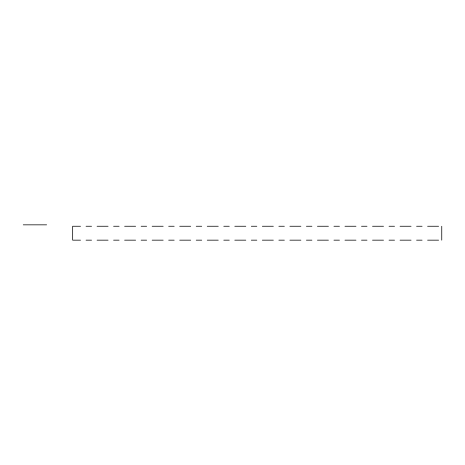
<?xml version="1.0" encoding="UTF-8"?>
<svg xmlns="http://www.w3.org/2000/svg" width="465" height="465" viewBox="0 0 465 465"><rect width="100%" height="100%" fill="white"/><g stroke="black" fill="none" stroke-linecap="round" stroke-linejoin="round"><path stroke-width="0.7" d="M23.25 224.839L46.622 224.839M80.538 226.252L72.662 226.252L72.662 240.161L80.538 240.161M86.048 226.252L91.559 226.252M97.069 226.252L108.083 226.252M113.594 226.252L119.104 226.252M124.608 226.252L135.629 226.252M141.139 226.252L146.644 226.252M152.154 226.252L163.174 226.252M168.679 226.252L174.189 226.252M179.699 226.252L190.714 226.252M196.224 226.252L201.734 226.252M207.239 226.252L218.259 226.252M223.77 226.252L229.274 226.252M234.784 226.252L245.805 226.252M251.309 226.252L256.82 226.252M262.33 226.252L273.344 226.252M278.855 226.252L284.365 226.252M289.875 226.252L300.89 226.252M306.4 226.252L311.91 226.252M317.415 226.252L328.435 226.252M333.94 226.252L339.45 226.252M344.96 226.252L355.975 226.252M361.485 226.252L366.995 226.252M372.506 226.252L383.52 226.252M389.031 226.252L394.541 226.252M400.045 226.252L411.066 226.252M416.576 226.252L422.081 226.252M427.591 226.252L438.611 226.252M86.048 240.161L91.559 240.161M97.069 240.161L108.083 240.161M113.594 240.161L119.104 240.161M124.608 240.161L135.629 240.161M141.139 240.161L146.644 240.161M152.154 240.161L163.174 240.161M168.679 240.161L174.189 240.161M179.699 240.161L190.714 240.161M196.224 240.161L201.734 240.161M207.239 240.161L218.259 240.161M223.77 240.161L229.274 240.161M234.784 240.161L245.805 240.161M251.309 240.161L256.82 240.161M262.33 240.161L273.344 240.161M278.855 240.161L284.365 240.161M289.875 240.161L300.89 240.161M306.4 240.161L311.91 240.161M317.415 240.161L328.435 240.161M333.94 240.161L339.45 240.161M344.96 240.161L355.975 240.161M361.485 240.161L366.995 240.161M372.506 240.161L383.52 240.161M389.031 240.161L394.541 240.161M400.045 240.161L411.066 240.161M416.576 240.161L422.081 240.161M427.591 240.161L438.611 240.161M441.75 226.252L441.75 240.161"/></g></svg>
